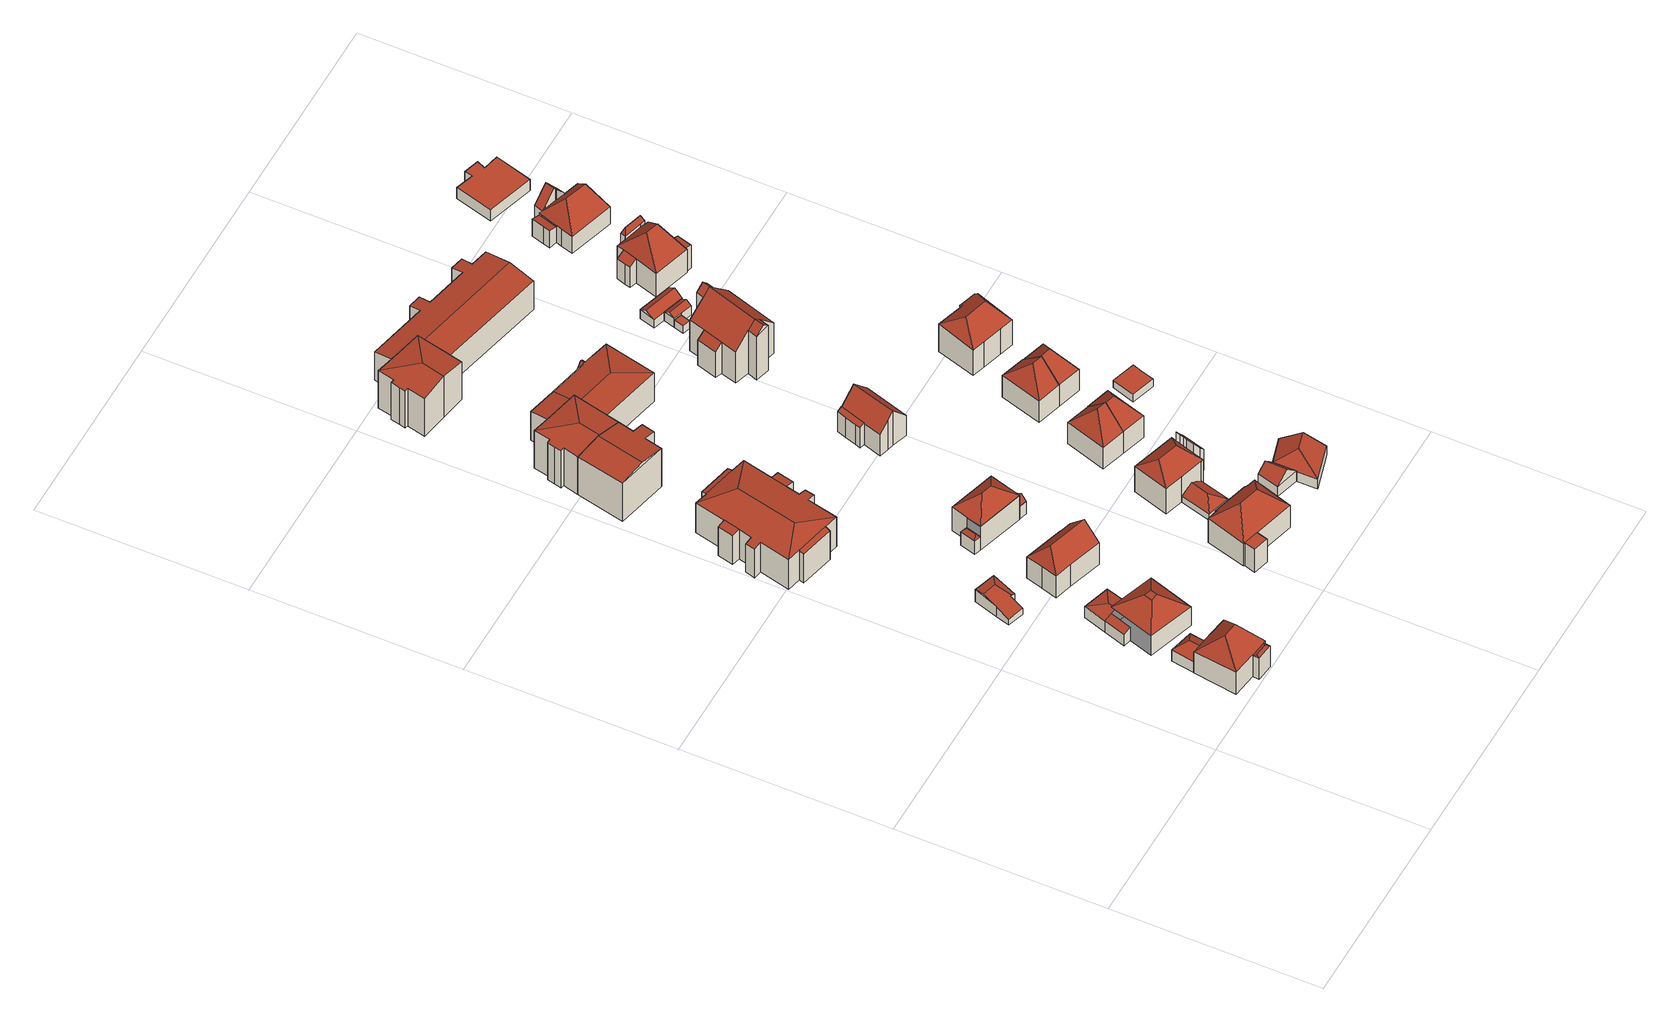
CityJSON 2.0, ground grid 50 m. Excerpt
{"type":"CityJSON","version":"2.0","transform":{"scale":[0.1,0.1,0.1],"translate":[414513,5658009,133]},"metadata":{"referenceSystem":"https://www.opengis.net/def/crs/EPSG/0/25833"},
"CityObjects":{
"building1":{"type":"Building","attributes":{"Gemeindeschluessel":14612000,"Geometrietyp2DReferenz":"3000","function":"31001_9998","roofType":"9999"},"children":["building1-1","building1-2","building1-3"]},
"building1-1":{"type":"BuildingPart","attributes":{"Dachtyp_tdc":"tdcFreeFormRoof","Dachneigung":22.56,"QualitaetDacherkennung":15,"Geometrietyp2DReferenz":"3000","measuredHeight":6.86,"roofType":"5000"},"parents":["building1"],"geometry":[{"type":"MultiSurface","lod":"2","boundaries":[[[0,1,2,3]],[[1,4,5,2]],[[6,0,3,7]],[[8,4,1]],[[9,8,1,0]],[[9,0,6]],[[8,9,6,4]],[[3,2,5,7]]],"semantics":{"surfaces":[{"type":"WallSurface"},{"type":"RoofSurface"},{"type":"GroundSurface"}],"values":[0,0,0,1,1,1,1,2]}}]},
"building1-2":{"type":"BuildingPart","attributes":{"Dachtyp_tdc":"tdcHipRoof","Dachneigung":43.53,"QualitaetDacherkennung":77,"Geometrietyp2DReferenz":"3000","measuredHeight":11.7,"roofType":"3200"},"parents":["building1"],"geometry":[{"type":"MultiSurface","lod":"2","boundaries":[[[10,11,12,13]],[[11,14,15,12]],[[14,16,7,15]],[[16,6,7]],[[17,18,19,5,4]],[[18,20,21,19]],[[20,22,23,21]],[[22,24,25,26,23]],[[27,28,29]],[[27,10,13,28]],[[24,22,20,18,30]],[[14,11,31]],[[18,17,16,14,31,30]],[[11,10,27,24,30,31]],[[13,12,15,7,5,19,21,23,26,32,28]]],"semantics":{"surfaces":[{"type":"WallSurface"},{"type":"RoofSurface"},{"type":"GroundSurface"}],"values":[0,0,0,0,0,0,0,0,0,0,1,1,1,1,2]}}]},
"building1-3":{"type":"BuildingPart","attributes":{"Dachtyp_tdc":"tdcHipAndGableRoof","Dachneigung":31.98,"QualitaetDacherkennung":76,"Geometrietyp2DReferenz":"3000","measuredHeight":5.27,"roofType":"5000"},"parents":["building1"],"geometry":[{"type":"MultiSurface","lod":"2","boundaries":[[[33,34,35,23]],[[34,36,37,35]],[[36,38,39,37]],[[38,29,28,39]],[[36,34,40]],[[34,33,25,41,40]],[[41,29,38,36,40]],[[32,26,23,35,37,39,28]]],"semantics":{"surfaces":[{"type":"WallSurface"},{"type":"RoofSurface"},{"type":"GroundSurface"}],"values":[0,0,0,0,1,1,1,2]}}]},
"building2":{"type":"Building","attributes":{"Dachtyp_tdc":"tdcFreeFormRoof","Gemeindeschluessel":14612000,"Dachneigung":17.39,"QualitaetDacherkennung":41,"Geometrietyp2DReferenz":"3000","measuredHeight":4.1,"function":"31001_9998","roofType":"5000"},"geometry":[{"type":"Solid","lod":"2","boundaries":[[[[42,43,44,45,46,47,48]],[[49,50,48,47]],[[50,51,42,48]],[[52,51,53,54]],[[53,51,50,55]],[[56,57,54,53,55,49,58]],[[57,52,54]],[[50,49,55]],[[51,52,43,42]],[[52,57,44,43]],[[57,56,45,44]],[[56,58,46,45]],[[58,49,47,46]]]],"semantics":{"surfaces":[{"type":"GroundSurface"},{"type":"WallSurface"},{"type":"RoofSurface"}],"values":[[0,1,1,2,2,2,1,1,1,1,1,1,1]]}}]},
"building3":{"type":"Building","attributes":{"Gemeindeschluessel":14612000,"Geometrietyp2DReferenz":"3000","function":"31001_9998","roofType":"9999"},"children":["building3-1","building3-2","building3-3"]},
"building3-1":{"type":"BuildingPart","attributes":{"Dachtyp_tdc":"tdcHipAndGableRoof","Dachneigung":17.46,"QualitaetDacherkennung":82,"Geometrietyp2DReferenz":"3000","measuredHeight":4.47,"roofType":"5000"},"parents":["building3"],"geometry":[{"type":"MultiSurface","lod":"2","boundaries":[[[59,60,61,62,63,64]],[[65,66,64,63]],[[67,68,69,70,71]],[[59,68,67,60]],[[59,66,69,68]],[[66,65,70,69]],[[66,59,64]]],"semantics":{"surfaces":[{"type":"RoofSurface"},{"type":"GroundSurface"},{"type":"WallSurface"}],"values":[0,0,1,2,2,2,0]}}]},
"building3-2":{"type":"BuildingPart","attributes":{"Dachtyp_tdc":"tdcCutTentRoof","Dachneigung":39.87,"QualitaetDacherkennung":75,"Geometrietyp2DReferenz":"3000","measuredHeight":10.07,"roofType":"9999"},"parents":["building3"],"geometry":[{"type":"MultiSurface","lod":"2","boundaries":[[[72,73,74,75]],[[73,76,77,74]],[[78,76,79,80]],[[72,78,80,81]],[[73,72,81,82]],[[76,73,82,79]],[[82,81,80,79]],[[77,83,71,70,75,74]]],"semantics":{"surfaces":[{"type":"WallSurface"},{"type":"RoofSurface"},{"type":"GroundSurface"}],"values":[0,0,1,1,1,1,1,2]}}]},
"building3-3":{"type":"BuildingPart","attributes":{"Dachtyp_tdc":"tdcPolyFlatRoof","Dachneigung":19.86,"QualitaetDacherkennung":69,"Geometrietyp2DReferenz":"3000","measuredHeight":4.07,"roofType":"2100"},"parents":["building3"],"geometry":[{"type":"MultiSurface","lod":"2","boundaries":[[[84,85,86,83]],[[85,60,67,86]],[[62,61,60,85,84]],[[83,86,67,71]]],"semantics":{"surfaces":[{"type":"WallSurface"},{"type":"RoofSurface"},{"type":"GroundSurface"}],"values":[0,0,1,2]}}]},
"building4":{"type":"Building","attributes":{"Gemeindeschluessel":14612000,"Geometrietyp2DReferenz":"3000","function":"31001_9998","roofType":"9999"},"children":["building4-1","building4-2","building4-3","building4-4","building4-5"]},
"building4-1":{"type":"BuildingPart","attributes":{"Dachtyp_tdc":"tdcPolyFlatRoof","Dachneigung":14.37,"QualitaetDacherkennung":54,"Geometrietyp2DReferenz":"3000","measuredHeight":9.19,"roofType":"2100"},"parents":["building4"],"geometry":[{"type":"MultiSurface","lod":"2","boundaries":[[[87,88,89,90,91]],[[92,93,94,95,96]],[[93,87,91,94]],[[93,92,88,87]],[[91,90,95,94]]],"semantics":{"surfaces":[{"type":"WallSurface"},{"type":"RoofSurface"},{"type":"GroundSurface"}],"values":[0,0,0,1,2]}}]},
"building4-2":{"type":"BuildingPart","attributes":{"Dachtyp_tdc":"tdcHipRoof","Dachneigung":10.06,"QualitaetDacherkennung":81,"Geometrietyp2DReferenz":"3000","measuredHeight":10.51,"roofType":"3200"},"parents":["building4"],"geometry":[{"type":"MultiSurface","lod":"2","boundaries":[[[97,98,99,100]],[[98,101,102,99]],[[101,103,104,102]],[[103,105,106,104]],[[105,107,108,106]],[[107,109,110,108]],[[111,112,113,114]],[[112,115,116,113]],[[115,117,118,116]],[[117,119,120,118]],[[119,121,122,120]],[[121,123,124,122]],[[125,126,127,128]],[[126,96,95,127]],[[89,129,130,90]],[[129,131,132,130]],[[129,89,96,126,133]],[[112,111,109,107,134]],[[126,125,123,121,119,117,115,112,134,133]],[[107,105,103,101,98,97,131,129,133,134]],[[99,102,104,106,108,110,114,113,116,118,120,122,124,128,127,95,90,130,132,100]]],"semantics":{"surfaces":[{"type":"WallSurface"},{"type":"RoofSurface"},{"type":"GroundSurface"}],"values":[0,0,0,0,0,0,0,0,0,0,0,0,0,0,0,0,1,1,1,1,2]}}]},
"building4-3":{"type":"BuildingPart","attributes":{"Dachtyp_tdc":"tdcPolyFlatRoof","Dachneigung":8.43,"QualitaetDacherkennung":84,"Geometrietyp2DReferenz":"3000","measuredHeight":9.19,"roofType":"2100"},"parents":["building4"],"geometry":[{"type":"MultiSurface","lod":"2","boundaries":[[[135,136,125,128,137]],[[138,139,140,124,123]],[[139,135,137,140]],[[139,138,136,135]],[[137,128,124,140]]],"semantics":{"surfaces":[{"type":"WallSurface"},{"type":"RoofSurface"},{"type":"GroundSurface"}],"values":[0,0,0,1,2]}}]},
"building4-4":{"type":"BuildingPart","attributes":{"Dachtyp_tdc":"tdcPolyFlatRoof","Dachneigung":8.89,"QualitaetDacherkennung":84,"Geometrietyp2DReferenz":"3000","measuredHeight":9.19,"roofType":"2100"},"parents":["building4"],"geometry":[{"type":"MultiSurface","lod":"2","boundaries":[[[141,142,100,143]],[[142,97,100]],[[144,131,132,131]],[[144,145,146,132,131]],[[145,141,143,146]],[[145,144,142,141]],[[143,100,132,146]]],"semantics":{"surfaces":[{"type":"WallSurface"},{"type":"RoofSurface"},{"type":"GroundSurface"}],"values":[0,0,0,0,0,1,2]}}]},
"building4-5":{"type":"BuildingPart","attributes":{"Dachtyp_tdc":"tdcPolyFlatRoof","Dachneigung":14.87,"QualitaetDacherkennung":35,"Geometrietyp2DReferenz":"3000","measuredHeight":9.17,"roofType":"2100"},"parents":["building4"],"geometry":[{"type":"MultiSurface","lod":"2","boundaries":[[[147,148,114,149]],[[148,111,114]],[[150,110,109]],[[150,151,152,110]],[[151,147,149,152]],[[151,150,148,147]],[[149,114,110,152]]],"semantics":{"surfaces":[{"type":"WallSurface"},{"type":"RoofSurface"},{"type":"GroundSurface"}],"values":[0,0,0,0,0,1,2]}}]},
"building5":{"type":"Building","attributes":{"Dachtyp_tdc":"tdcHipRoof","Gemeindeschluessel":14612000,"Dachneigung":46.68,"QualitaetDacherkennung":56,"Geometrietyp2DReferenz":"3000","measuredHeight":11.02,"function":"31001_9998","roofType":"3200"},"geometry":[{"type":"Solid","lod":"2","boundaries":[[[[153,154,155,156]],[[154,157,158,155]],[[157,159,160,158]],[[159,161,162,160]],[[161,163,164,162]],[[163,165,166,164]],[[165,167,168,166]],[[169,170,171,172]],[[170,153,156,171]],[[167,165,173]],[[154,153,170,174]],[[165,163,161,159,157,154,174,173]],[[170,169,167,173,174]],[[156,155,158,160,162,164,166,168,172,171]],[[167,169,172,168]]]],"semantics":{"surfaces":[{"type":"WallSurface"},{"type":"RoofSurface"},{"type":"GroundSurface"}],"values":[[0,0,0,0,0,0,0,0,0,1,1,1,1,2,0]]}}]},
"building6":{"type":"Building","attributes":{"Dachtyp_tdc":"tdcFreeFormRoof","Gemeindeschluessel":14612000,"Dachneigung":10.02,"QualitaetDacherkennung":73,"Geometrietyp2DReferenz":"3000","measuredHeight":12.85,"function":"31001_9998","roofType":"5000"},"geometry":[{"type":"Solid","lod":"2","boundaries":[[[[175,176,177,178]],[[176,179,180,177]],[[179,181,182,180]],[[181,183,184,182]],[[183,185,186,184]],[[185,187,188,186]],[[187,189,190,188]],[[189,175,178,190]],[[191,192,189,187]],[[176,175,192,191,185,183,181,179]],[[187,185,191]],[[175,189,192]],[[178,177,180,182,184,186,188,190]]]],"semantics":{"surfaces":[{"type":"WallSurface"},{"type":"RoofSurface"},{"type":"GroundSurface"}],"values":[[0,0,0,0,0,0,0,0,1,1,0,0,2]]}}]},
"building7":{"type":"Building","attributes":{"Gemeindeschluessel":14612000,"Geometrietyp2DReferenz":"3000","function":"31001_9998","roofType":"9999"},"children":["building7-1","building7-2","building7-3"]},
"building7-1":{"type":"BuildingPart","attributes":{"Dachtyp_tdc":"tdcHipRoof","Dachneigung":39.86,"QualitaetDacherkennung":69,"Geometrietyp2DReferenz":"3000","measuredHeight":10.68,"roofType":"3200"},"parents":["building7"],"geometry":[{"type":"MultiSurface","lod":"2","boundaries":[[[193,194,195,196,197]],[[198,199,200,201,202,203]],[[199,204,205,206,200]],[[207,208,209,210,211]],[[208,193,197,209]],[[194,193,212,213]],[[214,215,208,207]],[[193,208,215,212]],[[214,216,213,212,215]],[[198,213,216,199]],[[199,216,214,204]],[[204,214,207]],[[194,213,198]],[[197,196,201,200,206,210,209]]],"semantics":{"surfaces":[{"type":"WallSurface"},{"type":"RoofSurface"},{"type":"GroundSurface"}],"values":[0,0,0,0,0,1,1,1,1,0,0,0,0,2]}}]},
"building7-2":{"type":"BuildingPart","attributes":{"Dachtyp_tdc":"tdcGableRoof","Dachneigung":31.91,"QualitaetDacherkennung":17,"Geometrietyp2DReferenz":"3000","measuredHeight":5.47,"roofType":"3100"},"parents":["building7"],"geometry":[{"type":"MultiSurface","lod":"2","boundaries":[[[217,218,219,220]],[[218,202,201,219]],[[195,217,220,196]],[[195,221,222,217]],[[222,221,203,223]],[[218,223,203,202]],[[217,222,223,218]],[[220,219,201,196]]],"semantics":{"surfaces":[{"type":"WallSurface"},{"type":"RoofSurface"},{"type":"GroundSurface"}],"values":[0,0,0,1,1,0,0,2]}}]},
"building7-3":{"type":"BuildingPart","attributes":{"Dachtyp_tdc":"tdcFreeFormRoof","Dachneigung":50.59,"QualitaetDacherkennung":16,"Geometrietyp2DReferenz":"3000","measuredHeight":5.15,"roofType":"5000"},"parents":["building7"],"geometry":[{"type":"MultiSurface","lod":"2","boundaries":[[[224,211,210,225]],[[205,226,227,206]],[[226,224,225,227]],[[205,211,228,229]],[[211,224,228]],[[229,228,224,226]],[[229,226,205]],[[225,210,206,227]]],"semantics":{"surfaces":[{"type":"WallSurface"},{"type":"RoofSurface"},{"type":"GroundSurface"}],"values":[0,0,0,1,1,1,1,2]}}]},
"building8":{"type":"Building","attributes":{"Dachtyp_tdc":"tdcHipAndGableRoof","Gemeindeschluessel":14612000,"Dachneigung":10,"QualitaetDacherkennung":70,"Geometrietyp2DReferenz":"3000","measuredHeight":12.74,"function":"31001_9998","roofType":"5000"},"geometry":[{"type":"Solid","lod":"2","boundaries":[[[[230,189,231,232]],[[189,233,234,231]],[[233,235,236,234]],[[235,237,238,236]],[[237,239,240,238]],[[239,241,242,240]],[[241,243,244,242]],[[243,245,246,244]],[[245,247,248,246]],[[247,249,250,248]],[[249,251,252,250]],[[251,175,253,252]],[[175,230,232,253]],[[249,247,245,254]],[[245,243,241,239,237,235,233,189,230,254]],[[230,175,251,249,254]],[[232,231,234,236,238,240,242,244,246,248,250,252,253]]]],"semantics":{"surfaces":[{"type":"WallSurface"},{"type":"RoofSurface"},{"type":"GroundSurface"}],"values":[[0,0,0,0,0,0,0,0,0,0,0,0,0,1,1,1,2]]}}]},
"building9":{"type":"Building","attributes":{"Gemeindeschluessel":14612000,"Geometrietyp2DReferenz":"3000","function":"31001_9998","roofType":"9999"},"children":["building9-1","building9-2"]},
"building9-1":{"type":"BuildingPart","attributes":{"Dachtyp_tdc":"tdcHipRoof","Dachneigung":43,"QualitaetDacherkennung":67,"Geometrietyp2DReferenz":"3000","measuredHeight":11.68,"roofType":"3200"},"parents":["building9"],"geometry":[{"type":"MultiSurface","lod":"2","boundaries":[[[255,256,257,258]],[[256,259,260,257]],[[259,261,262,260]],[[261,263,264,262]],[[263,265,266,264]],[[265,267,268,266]],[[267,269,270,268]],[[269,271,272,270]],[[271,273,274,272]],[[273,275,276,274]],[[275,277,278,276]],[[275,273,271,269,279]],[[259,256,280]],[[269,267,265,263,261,259,280,279]],[[256,255,277,275,279,280]],[[258,257,260,262,264,266,268,270,272,274,276,278]]],"semantics":{"surfaces":[{"type":"WallSurface"},{"type":"RoofSurface"},{"type":"GroundSurface"}],"values":[0,0,0,0,0,0,0,0,0,0,0,1,1,1,1,2]}}]},
"building9-2":{"type":"BuildingPart","attributes":{"Dachtyp_tdc":"tdcPolyFlatRoof","Dachneigung":0,"QualitaetDacherkennung":56,"Geometrietyp2DReferenz":"3000","measuredHeight":6.99,"roofType":"1000"},"parents":["building9"],"geometry":[{"type":"MultiSurface","lod":"2","boundaries":[[[281,282,283,284]],[[282,285,255,258,283]],[[286,278,277]],[[286,281,284,278]],[[286,285,282,281]],[[284,283,258,278]]],"semantics":{"surfaces":[{"type":"WallSurface"},{"type":"RoofSurface"},{"type":"GroundSurface"}],"values":[0,0,0,0,1,2]}}]},
"building10":{"type":"Building","attributes":{"Dachtyp_tdc":"tdcHipAndGableRoof","Gemeindeschluessel":14612000,"Dachneigung":10.11,"QualitaetDacherkennung":70,"Geometrietyp2DReferenz":"3000","measuredHeight":12.77,"function":"31001_9998","roofType":"5000"},"geometry":[{"type":"Solid","lod":"2","boundaries":[[[[287,288,289,290]],[[288,291,292,289]],[[291,293,294,292]],[[293,295,296,294]],[[295,297,298,296]],[[297,299,300,298]],[[299,301,302,300]],[[301,303,304,302]],[[303,305,306,304]],[[305,307,308,306]],[[307,309,310,308]],[[309,287,290,310]],[[305,303,301,311]],[[301,299,297,295,293,291,288,287,311]],[[287,309,307,305,311]],[[290,289,292,294,296,298,300,302,304,306,308,310]]]],"semantics":{"surfaces":[{"type":"WallSurface"},{"type":"RoofSurface"},{"type":"GroundSurface"}],"values":[[0,0,0,0,0,0,0,0,0,0,0,0,1,1,1,2]]}}]},
"building11":{"type":"Building","attributes":{"Dachtyp_tdc":"tdcFreeFormRoof","Gemeindeschluessel":14612000,"Dachneigung":31.91,"QualitaetDacherkennung":20,"Geometrietyp2DReferenz":"3000","measuredHeight":3.74,"function":"31001_9998","roofType":"5000"},"geometry":[{"type":"Solid","lod":"2","boundaries":[[[[312,313,314,315]],[[313,316,317,314]],[[316,318,319,317]],[[318,312,315,319]],[[320,321,318,316]],[[320,316,313]],[[321,320,313,312]],[[321,312,318]],[[315,314,317,319]]]],"semantics":{"surfaces":[{"type":"WallSurface"},{"type":"RoofSurface"},{"type":"GroundSurface"}],"values":[[0,0,0,0,1,0,1,1,2]]}}]},
"building12":{"type":"Building","attributes":{"Gemeindeschluessel":14612000,"Geometrietyp2DReferenz":"3000","function":"31001_9998","roofType":"9999"},"children":["building12-1","building12-2","building12-3"]},
"building12-1":{"type":"BuildingPart","attributes":{"Dachtyp_tdc":"tdcGableRoof","Dachneigung":57.98,"QualitaetDacherkennung":9,"Geometrietyp2DReferenz":"3000","measuredHeight":5.69,"roofType":"3100"},"parents":["building12"],"geometry":[{"type":"MultiSurface","lod":"2","boundaries":[[[322,323,324,325]],[[323,326,327,324]],[[326,328,329,327]],[[322,330,331,323]],[[332,331,330,333]],[[326,332,333,328]],[[323,331,332,326]],[[324,327,329,325]]],"semantics":{"surfaces":[{"type":"WallSurface"},{"type":"RoofSurface"},{"type":"GroundSurface"}],"values":[0,0,0,1,1,0,0,2]}}]},
"building12-2":{"type":"BuildingPart","attributes":{"Dachtyp_tdc":"tdcPolyFlatRoof","Dachneigung":9.1,"QualitaetDacherkennung":55,"Geometrietyp2DReferenz":"3000","measuredHeight":9.7,"roofType":"2100"},"parents":["building12"],"geometry":[{"type":"MultiSurface","lod":"2","boundaries":[[[334,335,336,337]],[[338,339,248,250]],[[339,334,337,248]],[[339,338,340,335,334]],[[337,336,250,248]]],"semantics":{"surfaces":[{"type":"WallSurface"},{"type":"RoofSurface"},{"type":"GroundSurface"}],"values":[0,0,0,1,2]}}]},
"building12-3":{"type":"BuildingPart","attributes":{"Dachtyp_tdc":"tdcHipAndGableRoof","Dachneigung":10.01,"QualitaetDacherkennung":88,"Geometrietyp2DReferenz":"3000","measuredHeight":9.91,"roofType":"5000"},"parents":["building12"],"geometry":[{"type":"MultiSurface","lod":"2","boundaries":[[[335,341,325,336]],[[341,322,325]],[[342,329,328,333]],[[342,343,344,329]],[[343,345,346,344]],[[345,347,252,346]],[[347,348,349,252]],[[348,338,250,349]],[[345,343,350]],[[343,342,341,335,340,338,348,350]],[[348,347,345,350]],[[250,336,325,329,344,346,252,349]]],"semantics":{"surfaces":[{"type":"WallSurface"},{"type":"RoofSurface"},{"type":"GroundSurface"}],"values":[0,0,0,0,0,0,0,0,1,1,1,2]}}]},
"building13":{"type":"Building","attributes":{"Gemeindeschluessel":14612000,"Geometrietyp2DReferenz":"3000","function":"31001_9998","roofType":"9999"},"children":["building13-1","building13-2"]},
"building13-1":{"type":"BuildingPart","attributes":{"Dachtyp_tdc":"tdcPolyFlatRoof","Dachneigung":53.74,"QualitaetDacherkennung":42,"Geometrietyp2DReferenz":"3000","measuredHeight":10.58,"roofType":"2100"},"parents":["building13"],"geometry":[{"type":"MultiSurface","lod":"2","boundaries":[[[351,352,353]],[[351,354,355,352]],[[354,356,357,355]],[[356,358,359,357]],[[358,360,361,359]],[[360,362,363,361]],[[362,364,365,366,363]],[[352,355,357,359,361,363,366]],[[364,362,360,358,356,354,351]]],"semantics":{"surfaces":[{"type":"WallSurface"},{"type":"GroundSurface"},{"type":"RoofSurface"}],"values":[0,0,0,0,0,0,0,1,2]}}]},
"building13-2":{"type":"BuildingPart","attributes":{"Dachtyp_tdc":"tdcHipRoof","Dachneigung":38.38,"QualitaetDacherkennung":75,"Geometrietyp2DReferenz":"3000","measuredHeight":11.41,"roofType":"3200"},"parents":["building13"],"geometry":[{"type":"MultiSurface","lod":"2","boundaries":[[[367,368,369,370]],[[368,371,372,369]],[[371,353,352,372]],[[365,373,374,366]],[[373,375,317,374]],[[375,376,314,317]],[[376,367,370,314]],[[373,365,353,371,377]],[[368,367,378]],[[371,368,378,377]],[[367,376,375,373,377,378]],[[370,369,372,352,366,374,317,314]]],"semantics":{"surfaces":[{"type":"WallSurface"},{"type":"RoofSurface"},{"type":"GroundSurface"}],"values":[0,0,0,0,0,0,0,1,1,1,1,2]}}]},
"building14":{"type":"Building","attributes":{"Gemeindeschluessel":14612000,"Geometrietyp2DReferenz":"3000","function":"31001_9998","roofType":"9999"},"children":["building14-1","building14-2"]},
"building14-1":{"type":"BuildingPart","attributes":{"Dachtyp_tdc":"tdcGableRoof","Dachneigung":48.35,"QualitaetDacherkennung":60,"Geometrietyp2DReferenz":"3000","measuredHeight":10.72,"roofType":"3100"},"parents":["building14"],"geometry":[{"type":"MultiSurface","lod":"2","boundaries":[[[379,380,381,382]],[[380,383,384,381]],[[383,385,386,384]],[[387,388,389,390]],[[388,391,392,389]],[[391,393,394,392]],[[393,379,382,394]],[[388,387,385,383,380,379]],[[379,393,391,388]],[[382,381,384,386,390,389,392,394]]],"semantics":{"surfaces":[{"type":"WallSurface"},{"type":"RoofSurface"},{"type":"GroundSurface"}],"values":[0,0,0,0,0,0,0,1,1,2]}}]},
"building14-2":{"type":"BuildingPart","attributes":{"Dachtyp_tdc":"tdcPolyFlatRoof","Dachneigung":25.54,"QualitaetDacherkennung":70,"Geometrietyp2DReferenz":"3000","measuredHeight":6.68,"roofType":"2100"},"parents":["building14"],"geometry":[{"type":"MultiSurface","lod":"2","boundaries":[[[395,396,397,386,385]],[[396,398,399,397]],[[398,400,401,399]],[[400,402,403,401]],[[402,404,387,390,403]],[[402,400,398,396,395,404]],[[390,386,397,399,401,403]]],"semantics":{"surfaces":[{"type":"WallSurface"},{"type":"RoofSurface"},{"type":"GroundSurface"}],"values":[0,0,0,0,0,1,2]}}]},
"building15":{"type":"Building","attributes":{"Dachtyp_tdc":"tdcFreeFormRoof","Gemeindeschluessel":14612000,"Dachneigung":45.63,"QualitaetDacherkennung":19,"Geometrietyp2DReferenz":"3000","measuredHeight":5.96,"function":"31001_9998","roofType":"5000"},"geometry":[{"type":"Solid","lod":"2","boundaries":[[[[405,406,407,408]],[[406,409,410,407]],[[409,411,412,410]],[[411,405,408,412]],[[413,414,411,409]],[[413,409,406]],[[414,413,406,405]],[[414,405,411]],[[408,407,410,412]]]],"semantics":{"surfaces":[{"type":"WallSurface"},{"type":"RoofSurface"},{"type":"GroundSurface"}],"values":[[0,0,0,0,1,0,1,0,2]]}}]},
"building16":{"type":"Building","attributes":{"Dachtyp_tdc":"tdcHipAndGableRoof","Gemeindeschluessel":14612000,"Dachneigung":55.26,"QualitaetDacherkennung":76,"Geometrietyp2DReferenz":"3000","measuredHeight":11.72,"function":"31001_9998","roofType":"5000"},"geometry":[{"type":"Solid","lod":"2","boundaries":[[[[415,416,417,418]],[[416,419,420,417]],[[419,421,422,420]],[[421,415,418,422]],[[419,416,423]],[[415,421,424]],[[416,415,424,423]],[[421,419,423,424]],[[418,417,420,422]]]],"semantics":{"surfaces":[{"type":"WallSurface"},{"type":"RoofSurface"},{"type":"GroundSurface"}],"values":[[0,0,0,0,1,0,1,1,2]]}}]},
"building17":{"type":"Building","attributes":{"Dachtyp_tdc":"tdcHipAndGableRoof","Gemeindeschluessel":14612000,"Dachneigung":32.6,"QualitaetDacherkennung":71,"Geometrietyp2DReferenz":"3000","measuredHeight":6.03,"function":"31001_9998","roofType":"5000"},"geometry":[{"type":"Solid","lod":"2","boundaries":[[[[425,426,427,428]],[[426,429,430,427]],[[429,431,432,430]],[[431,425,428,432]],[[429,426,433]],[[425,431,434]],[[426,425,434,433]],[[431,429,433,434]],[[428,427,430,432]]]],"semantics":{"surfaces":[{"type":"WallSurface"},{"type":"RoofSurface"},{"type":"GroundSurface"}],"values":[[0,0,0,0,1,0,1,1,2]]}}]},
"building18":{"type":"Building","attributes":{"Dachtyp_tdc":"tdcHipAndGableRoof","Gemeindeschluessel":14612000,"Dachneigung":55.01,"QualitaetDacherkennung":78,"Geometrietyp2DReferenz":"3000","measuredHeight":11.79,"function":"31001_9998","roofType":"5000"},"geometry":[{"type":"Solid","lod":"2","boundaries":[[[[435,436,437,422]],[[436,438,439,437]],[[438,415,418,439]],[[415,435,422,418]],[[438,436,440]],[[435,415,441]],[[436,435,441,440]],[[415,438,440,441]],[[422,437,439,418]]]],"semantics":{"surfaces":[{"type":"WallSurface"},{"type":"RoofSurface"},{"type":"GroundSurface"}],"values":[[0,0,0,0,1,0,1,1,2]]}}]},
"building19":{"type":"Building","attributes":{"Dachtyp_tdc":"tdcFreeFormRoof","Gemeindeschluessel":14612000,"Dachneigung":10.04,"QualitaetDacherkennung":78,"Geometrietyp2DReferenz":"3000","measuredHeight":9.94,"function":"31001_9998","roofType":"5000"},"geometry":[{"type":"Solid","lod":"2","boundaries":[[[[442,443,444,304]],[[443,445,446,444]],[[445,447,448,446]],[[447,449,450,448]],[[449,451,452,450]],[[451,453,454,452]],[[453,455,456,454]],[[455,457,458,456]],[[457,459,460,458]],[[459,461,462,460]],[[461,463,464,462]],[[463,465,466,464]],[[465,467,308,466]],[[467,468,306,308]],[[468,442,304,306]],[[465,463,469,470,467]],[[469,461,459,457,455,453,451,449,447,445,443,442,468,470]],[[463,461,469]],[[468,467,470]],[[304,444,446,448,450,452,454,456,458,460,462,464,466,308,306]]]],"semantics":{"surfaces":[{"type":"WallSurface"},{"type":"RoofSurface"},{"type":"GroundSurface"}],"values":[[0,0,0,0,0,0,0,0,0,0,0,0,0,0,0,1,1,0,0,2]]}}]},
"building20":{"type":"Building","attributes":{"Dachtyp_tdc":"tdcHipAndGableRoof","Gemeindeschluessel":14612000,"Dachneigung":43.41,"QualitaetDacherkennung":75,"Geometrietyp2DReferenz":"3000","measuredHeight":11.64,"function":"31001_9998","roofType":"5000"},"geometry":[{"type":"Solid","lod":"2","boundaries":[[[[471,472,473,474]],[[472,475,476,473]],[[475,477,478,476]],[[477,471,474,478]],[[475,472,479]],[[471,477,480]],[[472,471,480,479]],[[477,475,479,480]],[[474,473,476,478]]]],"semantics":{"surfaces":[{"type":"WallSurface"},{"type":"RoofSurface"},{"type":"GroundSurface"}],"values":[[0,0,0,0,1,0,1,1,2]]}}]},
"building21":{"type":"Building","attributes":{"Gemeindeschluessel":14612000,"Geometrietyp2DReferenz":"3000","function":"31001_9998","roofType":"9999"},"children":["building21-1","building21-2","building21-3","building21-4"]},
"building21-1":{"type":"BuildingPart","attributes":{"Dachtyp_tdc":"tdcGableRoof","Dachneigung":44.76,"QualitaetDacherkennung":52,"Geometrietyp2DReferenz":"3000","measuredHeight":15.31,"roofType":"3100"},"parents":["building21"],"geometry":[{"type":"MultiSurface","lod":"2","boundaries":[[[481,482,483,484]],[[481,485,486,482]],[[485,487,488,486]],[[485,481,489]],[[481,484,490,489]],[[487,485,489,490]],[[483,482,486,488,491]]],"semantics":{"surfaces":[{"type":"WallSurface"},{"type":"RoofSurface"},{"type":"GroundSurface"}],"values":[0,0,0,0,1,1,2]}}]},
"building21-2":{"type":"BuildingPart","attributes":{"Dachtyp_tdc":"tdcPolyFlatRoof","Dachneigung":43.58,"QualitaetDacherkennung":41,"Geometrietyp2DReferenz":"3000","measuredHeight":9.51,"roofType":"2100"},"parents":["building21"],"geometry":[{"type":"MultiSurface","lod":"2","boundaries":[[[492,493,494,495]],[[493,496,497,494]],[[496,498,499,497]],[[498,496,493,492]],[[495,494,497,499]]],"semantics":{"surfaces":[{"type":"WallSurface"},{"type":"RoofSurface"},{"type":"GroundSurface"}],"values":[0,0,0,1,2]}}]},
"building21-3":{"type":"BuildingPart","attributes":{"Dachtyp_tdc":"tdcGableRoof","Dachneigung":44.9,"QualitaetDacherkennung":90,"Geometrietyp2DReferenz":"3000","measuredHeight":15.3,"roofType":"3100"},"parents":["building21"],"geometry":[{"type":"MultiSurface","lod":"2","boundaries":[[[500,492,495,501]],[[498,502,503,499]],[[502,484,483,503]],[[487,504,505,488]],[[504,506,507,505]],[[506,508,509,507]],[[510,511,512]],[[510,500,501,511]],[[513,514,508,506,504,487,490]],[[490,515,484,502,498,492,500,510,513]],[[501,495,499,503,483,491,488,505,507,509,516,511]]],"semantics":{"surfaces":[{"type":"WallSurface"},{"type":"RoofSurface"},{"type":"GroundSurface"}],"values":[0,0,0,0,0,0,0,0,1,1,2]}}]},
"building21-4":{"type":"BuildingPart","attributes":{"Dachtyp_tdc":"tdcGableRoof","Dachneigung":45.24,"QualitaetDacherkennung":72,"Geometrietyp2DReferenz":"3000","measuredHeight":15.3,"roofType":"3100"},"parents":["building21"],"geometry":[{"type":"MultiSurface","lod":"2","boundaries":[[[517,518,509,508]],[[517,519,520,518]],[[519,512,511,520]],[[519,517,521]],[[517,508,513,521]],[[512,519,521,513]],[[509,518,520,511,516]]],"semantics":{"surfaces":[{"type":"WallSurface"},{"type":"RoofSurface"},{"type":"GroundSurface"}],"values":[0,0,0,0,1,1,2]}}]},
"building22":{"type":"Building","attributes":{"Dachtyp_tdc":"tdcHipAndGableRoof","Gemeindeschluessel":14612000,"Dachneigung":55.4,"QualitaetDacherkennung":75,"Geometrietyp2DReferenz":"3000","measuredHeight":11.79,"function":"31001_9998","roofType":"5000"},"geometry":[{"type":"Solid","lod":"2","boundaries":[[[[522,523,524,478]],[[523,525,526,524]],[[525,471,474,526]],[[471,522,478,474]],[[525,523,527]],[[522,471,528]],[[523,522,528,527]],[[471,525,527,528]],[[478,524,526,474]]]],"semantics":{"surfaces":[{"type":"WallSurface"},{"type":"RoofSurface"},{"type":"GroundSurface"}],"values":[[0,0,0,0,1,0,1,1,2]]}}]},
"building23":{"type":"Building","attributes":{"Dachtyp_tdc":"tdcPolyFlatRoof","Gemeindeschluessel":14612000,"Dachneigung":0,"QualitaetDacherkennung":59,"Geometrietyp2DReferenz":"3000","measuredHeight":2.4,"function":"31001_9998","roofType":"1000"},"geometry":[{"type":"Solid","lod":"2","boundaries":[[[[529,530,531,532]],[[530,533,534,531]],[[533,535,536,534]],[[535,529,532,536]],[[535,533,530,529]],[[532,531,534,536]]]],"semantics":{"surfaces":[{"type":"WallSurface"},{"type":"RoofSurface"},{"type":"GroundSurface"}],"values":[[0,0,0,0,1,2]]}}]},
"building24":{"type":"Building","attributes":{"Dachtyp_tdc":"tdcPolyFlatRoof","Gemeindeschluessel":14612000,"Dachneigung":0,"QualitaetDacherkennung":75,"Geometrietyp2DReferenz":"3000","measuredHeight":2.33,"function":"31001_9998","roofType":"1000"},"geometry":[{"type":"Solid","lod":"2","boundaries":[[[[537,538,539,540]],[[537,541,542,543,538]],[[539,544,545,546,540]],[[538,543,544,539]],[[543,542,545,544]],[[542,541,546,545]],[[541,537,540,546]]]],"semantics":{"surfaces":[{"type":"WallSurface"},{"type":"RoofSurface"},{"type":"GroundSurface"}],"values":[[0,1,2,0,0,0,0]]}}]},
"building25":{"type":"Building","attributes":{"Dachtyp_tdc":"tdcFreeFormRoof","Gemeindeschluessel":14612000,"Dachneigung":33,"QualitaetDacherkennung":62,"Geometrietyp2DReferenz":"3000","measuredHeight":3.67,"function":"31001_9998","roofType":"5000"},"geometry":[{"type":"Solid","lod":"2","boundaries":[[[[547,548,534,536]],[[548,549,550,534]],[[549,551,552,550]],[[551,553,554,552]],[[553,547,536,554]],[[547,553,555,556,548]],[[555,551,549,556]],[[549,548,556]],[[553,551,555]],[[536,534,550,552,554]]]],"semantics":{"surfaces":[{"type":"WallSurface"},{"type":"RoofSurface"},{"type":"GroundSurface"}],"values":[[0,0,0,0,0,1,1,0,0,2]]}}]},
"building26":{"type":"Building","attributes":{"Dachtyp_tdc":"tdcFreeFormRoof","Gemeindeschluessel":14612000,"Dachneigung":33.05,"QualitaetDacherkennung":67,"Geometrietyp2DReferenz":"3000","measuredHeight":3.86,"function":"31001_9998","roofType":"5000"},"geometry":[{"type":"Solid","lod":"2","boundaries":[[[[557,558,559,560]],[[558,561,562,559]],[[561,563,564,562]],[[563,565,552,564]],[[565,566,550,552]],[[566,557,560,550]],[[567,561,558,568]],[[565,563,567,568,557,566]],[[563,561,567]],[[558,557,568]],[[560,559,562,564,552,550]]]],"semantics":{"surfaces":[{"type":"WallSurface"},{"type":"RoofSurface"},{"type":"GroundSurface"}],"values":[[0,0,0,0,0,0,1,1,0,0,2]]}}]},
"building27":{"type":"Building","attributes":{"Dachtyp_tdc":"tdcHipRoof","Gemeindeschluessel":14612000,"Dachneigung":37.49,"QualitaetDacherkennung":61,"Geometrietyp2DReferenz":"3000","measuredHeight":12.35,"function":"31001_9998","roofType":"3200"},"geometry":[{"type":"Solid","lod":"2","boundaries":[[[[569,570,571,572]],[[570,573,574,571]],[[573,575,576,574]],[[575,577,578,576]],[[577,579,580,578]],[[579,581,582,580]],[[581,583,584,582]],[[583,585,586,584]],[[585,569,572,586]],[[581,579,587]],[[570,569,588]],[[579,577,575,573,570,588,587]],[[569,585,583,581,587,588]],[[572,571,574,576,578,580,582,584,586]]]],"semantics":{"surfaces":[{"type":"WallSurface"},{"type":"RoofSurface"},{"type":"GroundSurface"}],"values":[[0,0,0,0,0,0,0,0,0,1,1,1,1,2]]}}]},
"building28":{"type":"Building","attributes":{"Gemeindeschluessel":14612000,"Geometrietyp2DReferenz":"3000","function":"31001_9998","roofType":"9999"},"children":["building28-1","building28-2","building28-3","building28-4"]},
"building28-1":{"type":"BuildingPart","attributes":{"Dachtyp_tdc":"tdcPolyFlatRoof","Dachneigung":33.9,"QualitaetDacherkennung":69,"Geometrietyp2DReferenz":"3000","measuredHeight":7.39,"roofType":"2100"},"parents":["building28"],"geometry":[{"type":"MultiSurface","lod":"2","boundaries":[[[589,590,591,592]],[[590,593,594,591]],[[593,595,596,597,594]],[[598,589,592,599,600]],[[598,595,593,590,589]],[[592,591,594,597,599]]],"semantics":{"surfaces":[{"type":"WallSurface"},{"type":"RoofSurface"},{"type":"GroundSurface"}],"values":[0,0,0,0,1,2]}}]},
"building28-2":{"type":"BuildingPart","attributes":{"Dachtyp_tdc":"tdcHipRoof","Dachneigung":47.19,"QualitaetDacherkennung":68,"Geometrietyp2DReferenz":"3000","measuredHeight":13.11,"roofType":"3200"},"parents":["building28"],"geometry":[{"type":"MultiSurface","lod":"2","boundaries":[[[601,602,603,604]],[[602,605,606,603]],[[607,608,609,610]],[[608,611,612,609]],[[611,613,614,612]],[[613,615,599,614]],[[615,600,599]],[[596,616,617,597]],[[616,618,619,617]],[[618,620,621,619]],[[616,596,600,615,613,622]],[[611,608,607,605,602,623]],[[613,611,623,622]],[[602,601,620,618,616,622,623]],[[604,603,606,610,609,612,614,599,597,617,619,621]]],"semantics":{"surfaces":[{"type":"WallSurface"},{"type":"RoofSurface"},{"type":"GroundSurface"}],"values":[0,0,0,0,0,0,0,0,0,0,1,1,1,1,2]}}]},
"building28-3":{"type":"BuildingPart","attributes":{"Dachtyp_tdc":"tdcPolyFlatRoof","Dachneigung":10.95,"QualitaetDacherkennung":66,"Geometrietyp2DReferenz":"3000","measuredHeight":7.36,"roofType":"2100"},"parents":["building28"],"geometry":[{"type":"MultiSurface","lod":"2","boundaries":[[[624,625,626,606,605]],[[625,627,628,626]],[[627,629,607,610,628]],[[629,627,625,624]],[[606,626,628,610]]],"semantics":{"surfaces":[{"type":"WallSurface"},{"type":"RoofSurface"},{"type":"GroundSurface"}],"values":[0,0,0,1,2]}}]},
"building28-4":{"type":"BuildingPart","attributes":{"Dachtyp_tdc":"tdcFreeFormRoof","Dachneigung":71.08,"QualitaetDacherkennung":19,"Geometrietyp2DReferenz":"3000","measuredHeight":10.11,"roofType":"5000"},"parents":["building28"],"geometry":[{"type":"MultiSurface","lod":"2","boundaries":[[[630,631,632,619]],[[631,633,634,632]],[[633,635,604,634]],[[635,601,604]],[[636,630,619,621,620]],[[637,635,633]],[[638,637,633,631]],[[638,631,630,636]],[[637,638,636,635]],[[619,632,634,604,621]]],"semantics":{"surfaces":[{"type":"WallSurface"},{"type":"RoofSurface"},{"type":"GroundSurface"}],"values":[0,0,0,0,0,1,1,1,1,2]}}]},
"building29":{"type":"Building","attributes":{"Gemeindeschluessel":14612000,"Geometrietyp2DReferenz":"3000","function":"31001_9998","roofType":"9999"},"children":["building29-1","building29-2","building29-3"]},
"building29-1":{"type":"BuildingPart","attributes":{"Dachtyp_tdc":"tdcHipRoof","Dachneigung":50.83,"QualitaetDacherkennung":66,"Geometrietyp2DReferenz":"3000","measuredHeight":10.9,"roofType":"3200"},"parents":["building29"],"geometry":[{"type":"MultiSurface","lod":"2","boundaries":[[[639,640,641,642]],[[640,643,644,641]],[[643,645,646,644]],[[645,647,648,646]],[[647,649,650,648]],[[649,651,652,650]],[[651,653,654,652]],[[653,655,656,654]],[[655,657,658,656]],[[657,659,660,661,658]],[[662,659,657,655,653,663]],[[651,649,647,645,664]],[[653,651,664,663]],[[645,643,640,639,665,666,662,663,664]],[[641,644,646,648,650,652,654,656,658,661,667,668,669,642]]],"semantics":{"surfaces":[{"type":"WallSurface"},{"type":"RoofSurface"},{"type":"GroundSurface"}],"values":[0,0,0,0,0,0,0,0,0,0,1,1,1,1,2]}}]},
"building29-2":{"type":"BuildingPart","attributes":{"Dachtyp_tdc":"tdcPolyFlatRoof","Dachneigung":13.31,"QualitaetDacherkennung":49,"Geometrietyp2DReferenz":"3000","measuredHeight":5.26,"roofType":"2100"},"parents":["building29"],"geometry":[{"type":"MultiSurface","lod":"2","boundaries":[[[670,671,672,673]],[[660,674,675,661]],[[674,676,677,675]],[[676,678,679,677]],[[678,670,673,679]],[[678,676,674,660,680,681,671,670]],[[673,672,668,667,661,675,677,679]]],"semantics":{"surfaces":[{"type":"WallSurface"},{"type":"RoofSurface"},{"type":"GroundSurface"}],"values":[0,0,0,0,0,1,2]}}]},
"building29-3":{"type":"BuildingPart","attributes":{"Dachtyp_tdc":"tdcGableRoof","Dachneigung":52.71,"QualitaetDacherkennung":74,"Geometrietyp2DReferenz":"3000","measuredHeight":9.74,"roofType":"3100"},"parents":["building29"],"geometry":[{"type":"MultiSurface","lod":"2","boundaries":[[[682,683,684,685]],[[683,686,687,684]],[[686,688,639,642,687]],[[689,690,691,672,671]],[[692,688,686,683,682]],[[682,690,689,693,666,692]],[[691,685,684,687,642,669,668,672]],[[690,682,685,691]]],"semantics":{"surfaces":[{"type":"WallSurface"},{"type":"RoofSurface"},{"type":"GroundSurface"}],"values":[0,0,0,0,1,1,2,0]}}]},
"building30":{"type":"Building","attributes":{"Dachtyp_tdc":"tdcPolyFlatRoof","Gemeindeschluessel":14612000,"Dachneigung":0,"QualitaetDacherkennung":80,"Geometrietyp2DReferenz":"3000","measuredHeight":3.42,"function":"31001_9998","roofType":"1000"},"geometry":[{"type":"Solid","lod":"2","boundaries":[[[[694,695,696,697]],[[695,698,699,696]],[[698,700,701,699]],[[700,702,703,701]],[[702,704,705,703]],[[704,706,707,705]],[[706,708,709,707]],[[708,694,697,709]],[[708,706,704,702,700,698,695,694]],[[697,696,699,701,703,705,707,709]]]],"semantics":{"surfaces":[{"type":"WallSurface"},{"type":"RoofSurface"},{"type":"GroundSurface"}],"values":[[0,0,0,0,0,0,0,0,1,2]]}}]}
},
"vertices":[
[256,2,75],[214,7,75],[214,7,10],[256,2,10],[216,23,75],[216,23,10],[258,17,75],[258,17,10],[218,15,78],[249,11,78],
[273,122,75],[278,121,76],[278,121,10],[273,122,10],[263,17,77],[263,17,10],[258,17,77],[216,23,77],[156,31,77],[156,31,10],[171,136,74],[171,136,10],[171,137,74],[171,137,10],[172,136,75],[172,136,43],[172,136,10],[231,128,76],[231,128,10],[231,128,44],[199,78,127],[236,73,127],[202,132,10],
[171,137,43],[180,193,43],[180,193,10],[238,179,44],[238,179,10],[233,145,44],[233,145,10],[206,164,62],[202,132,62],
[193,614,18],[175,556,18],[162,560,18],[151,525,18],[111,538,18],[122,572,18],[140,630,18],[122,572,48],[140,630,54],[193,614,54],[175,556,43],[167,597,59],[166,558,48],[133,607,59],[151,525,36],[162,560,48],[111,538,36],
[204,408,48],[187,353,48],[193,351,50],[206,347,55],[220,343,59],[226,363,59],[253,332,48],[269,388,48],[187,353,14],[204,408,14],[269,388,14],[253,332,14],[206,347,14],
[320,311,70],[284,200,70],[284,200,14],[320,311,14],[171,236,75],[171,236,14],[206,347,75],[228,264,114],[235,285,114],[252,277,115],[247,261,115],[189,294,14],
[189,294,55],[170,299,48],[170,299,14],
[181,1226,95],[178,1215,98],[178,1215,97],[178,1215,6],[181,1226,6],[95,1233,98],[98,1245,95],[98,1245,6],[95,1233,6],[95,1233,97],
[188,1093,97],[181,1060,97],[181,1060,6],[188,1093,6],[200,1056,94],[200,1056,6],[195,1032,94],[195,1032,6],[175,1036,97],[175,1036,6],[158,962,97],[158,962,6],[123,970,97],[123,970,6],[39,989,97],[6,997,97],[6,997,6],[39,989,6],[23,1071,97],[23,1071,6],[3,1075,93],[3,1075,6],[9,1099,93],[9,1099,6],[28,1095,97],[28,1095,6],[36,1127,97],[36,1127,6],[45,1167,97],[62,1241,97],[62,1241,6],[45,1167,6],[214,1206,97],[214,1206,6],[197,1132,97],[197,1132,6],[127,1176,111],[93,1027,111],
[25,1171,95],[45,1167,98],[25,1171,6],[36,1127,98],[16,1132,95],[16,1132,6],
[208,1088,95],[188,1093,98],[208,1088,6],[197,1132,98],[217,1128,95],[217,1128,6],
[36,977,94],[39,989,98],[36,977,6],[123,970,98],[120,958,94],[120,958,6],
[232,522,88],[244,562,86],[244,562,22],[232,522,22],[322,539,86],[322,539,22],[327,537,86],[327,537,22],[340,533,86],[340,533,22],[345,531,86],[345,531,22],[369,524,86],[369,524,22],[345,444,89],[345,444,22],[262,470,89],[220,482,89],[220,482,22],[262,470,22],[355,484,132],[256,514,132],
[170,1475,126],[161,1436,126],[161,1436,9],[170,1475,9],[190,1430,121],[190,1430,9],[183,1398,121],[183,1398,9],[154,1405,126],[154,1405,9],[144,1362,126],[144,1362,9],[19,1390,126],[19,1390,9],[45,1507,126],[45,1507,9],[82,1376,137],[108,1491,137],
[414,730,87],[402,691,87],[402,691,52],[402,691,15],[414,730,15],[391,652,87],[390,652,87],[390,652,15],[391,652,15],[391,652,52],[391,652,54],[276,686,87],[276,686,56],[276,686,15],[287,724,87],[299,764,87],[299,764,15],[287,724,15],[287,724,56],[360,703,122],[391,652,88],[276,686,88],[332,711,122],[390,652,88],
[420,685,52],[409,646,52],[409,646,15],[420,685,15],[394,664,70],[412,659,70],[409,646,54],
[270,729,56],[270,729,15],[259,691,56],[259,691,15],[276,718,66],[269,695,67],
[110,1490,138],[45,1507,10],[110,1490,10],[54,1544,126],[54,1544,10],[46,1546,124],[46,1546,10],[49,1563,124],[49,1563,10],[54,1580,124],[54,1580,10],[54,1582,124],[54,1582,10],[62,1581,126],[62,1581,10],[71,1621,126],[71,1621,10],[125,1608,126],[125,1608,10],[197,1592,126],[197,1592,10],[181,1521,126],[181,1521,10],[170,1475,10],[122,1542,138],
[482,175,84],[480,176,84],[480,176,16],[482,175,16],[506,272,91],[506,272,16],[534,265,91],[534,265,16],[536,270,86],[536,270,16],[622,246,86],[622,246,16],[626,240,91],[626,240,16],[646,234,91],[646,234,16],[644,227,90],[644,227,16],[638,205,89],[638,205,16],[620,138,84],[620,138,16],[520,165,84],[520,165,16],[590,200,133],[539,214,133],
[513,138,86],[475,148,86],[475,148,16],[513,138,16],[482,175,86],[520,165,86],
[106,1850,146],[41,1861,134],[41,1861,19],[106,1850,19],[51,1906,134],[51,1906,19],[43,1908,133],[43,1908,19],[47,1922,133],[47,1922,19],[52,1945,133],[52,1945,19],[60,1943,134],[60,1943,19],[69,1983,134],[69,1983,19],[123,1970,135],[123,1970,19],[194,1954,135],[194,1954,19],[178,1883,135],[178,1883,19],[168,1839,135],[168,1839,19],[119,1906,146],
[561,297,37],[582,371,37],[582,371,18],[561,297,18],[638,354,37],[638,354,18],[618,281,37],[618,281,18],[610,363,56],[597,318,56],
[304,1625,23],[311,1653,23],[311,1653,10],[304,1625,10],[342,1646,23],[342,1646,10],[336,1618,23],[336,1618,10],[331,1619,67],[338,1647,67],[342,1646,65],[336,1618,64],
[138,1663,98],[209,1646,98],[209,1646,10],[138,1663,10],[197,1592,107],[125,1608,107],[204,1624,102],
[304,1625,98],[336,1618,98],[378,1608,98],[378,1608,10],[350,1482,98],[350,1482,10],[181,1521,98],[195,1583,109],[195,1583,10],[301,1559,109],
[667,427,124],[667,427,18],[667,427,96],[678,424,108],[678,424,18],[687,421,96],[687,421,18],[697,418,82],[697,418,18],[682,370,82],[682,370,18],[672,373,96],[672,373,18],[652,379,124],[652,379,96],[652,379,18],
[537,385,96],[564,472,96],[564,472,18],[537,385,18],[671,439,96],[671,439,18],[644,352,96],[644,352,18],[638,354,96],[582,371,96],[627,405,132],[575,421,132],
[444,974,138],[429,978,121],[429,978,31],[444,974,31],[406,985,95],[406,985,31],[420,1029,95],[420,1029,31],[439,1092,95],[476,1081,138],[476,1081,31],[439,1092,31],[514,1069,94],[514,1069,31],[482,962,93],[482,962,31],
[420,1029,98],[408,1032,92],[408,1032,31],[412,1044,92],[412,1044,31],[420,1072,92],[420,1072,31],[428,1095,92],[428,1095,31],[439,1092,98],
[743,241,47],[743,185,47],[743,185,17],[743,241,17],[686,200,47],[686,200,17],[700,253,47],[700,253,17],[714,192,77],[721,247,69],
[646,539,89],[587,557,89],[587,557,23],[646,539,23],[618,655,89],[618,655,23],[676,637,89],[676,637,23],[637,596,141],[661,588,141],
[837,162,43],[744,136,44],[744,136,15],[837,162,15],[743,241,44],[743,241,15],[811,260,44],[811,260,15],[779,198,75],[824,210,75],
[676,637,90],[735,620,89],[735,620,23],[705,521,89],[705,521,23],[686,580,140],[661,588,140],
[123,1970,117],[135,2025,107],[135,2025,19],[281,1992,107],[281,1992,19],[288,2020,101],[288,2020,19],[319,2013,102],[319,2013,19],[312,1984,107],[312,1984,19],[416,1961,107],[416,1961,19],[422,1989,102],[422,1989,19],[454,1982,102],[454,1982,19],[447,1954,107],[447,1954,19],[490,1944,107],[490,1944,19],[462,1821,107],[462,1821,19],[461,1818,107],[461,1818,19],[178,1883,107],[194,1954,117],[476,1881,118],[192,1945,118],
[700,716,93],[641,733,93],[641,733,27],[700,716,27],[671,833,94],[671,833,27],[730,815,94],[730,815,27],[689,772,144],[715,764,144],
[538,1478,163],[538,1478,29],[532,1460,29],[532,1460,163],[566,1469,170],[566,1469,29],[561,1451,170],[561,1451,29],[555,1472,182],[550,1455,182],[550,1455,29],
[468,1384,124],[451,1390,107],[451,1390,29],[468,1384,29],[466,1439,107],[466,1439,29],[483,1433,124],[483,1433,29],
[456,1346,124],[456,1346,29],[495,1472,124],[495,1472,29],[605,1438,124],[605,1438,29],[566,1312,124],[566,1312,29],[525,1324,168],[525,1324,29],[492,1335,162],[492,1335,29],[492,1335,161],[511,1329,182],[525,1325,168],[533,1460,164],[511,1329,29],
[518,1301,168],[518,1301,29],[484,1311,161],[484,1311,29],[504,1305,182],
[730,815,93],[789,797,93],[789,797,27],[759,698,93],[759,698,27],[740,758,145],[715,765,145],
[543,1496,62],[524,1502,62],[524,1502,38],[543,1496,38],[531,1526,62],[531,1526,38],[550,1520,62],[550,1520,38],
[842,568,45],[785,586,45],[785,586,22],[842,568,22],[850,595,45],[859,623,45],[802,641,45],[802,641,22],[859,623,22],[850,595,22],
[550,1520,66],[531,1526,66],[540,1554,64],[540,1554,38],[588,1539,64],[588,1539,38],[579,1511,66],[579,1511,38],[583,1524,75],[535,1539,75],
[511,1563,63],[522,1601,66],[522,1601,38],[511,1563,38],[604,1576,66],[604,1576,38],[592,1538,63],[592,1538,38],[588,1539,63],[540,1554,63],[599,1559,77],[517,1584,77],
[697,914,106],[725,1008,114],[725,1008,29],[697,914,29],[794,987,114],[794,987,29],[797,995,107],[797,995,29],[840,982,107],[840,982,29],[838,974,114],[838,974,29],[810,880,106],[810,880,29],[776,890,106],[776,890,29],[729,904,106],[729,904,29],[796,934,152],[737,952,152],
[592,1659,99],[595,1672,98],[595,1672,37],[592,1659,37],[602,1695,98],[602,1695,37],[620,1689,111],[620,1689,110],[620,1689,37],[609,1654,111],[609,1654,37],[609,1654,109],
[705,1682,110],[714,1679,110],[714,1679,37],[705,1682,37],[694,1611,109],[694,1611,37],[683,1575,108],[682,1575,108],[682,1575,37],[683,1575,37],[682,1572,108],[682,1572,37],[592,1599,108],[592,1599,37],[609,1654,110],[625,1706,110],[625,1706,37],[647,1700,110],[647,1700,37],[647,1699,110],[647,1699,37],[639,1644,168],[670,1634,168],
[694,1611,111],[708,1607,108],[708,1607,37],[697,1570,108],[697,1570,37],[683,1575,111],
[647,1700,121],[650,1711,121],[650,1711,37],[708,1694,121],[708,1694,37],[705,1682,121],[647,1699,121],[700,1690,138],[655,1703,138],
[715,1875,97],[723,1873,97],[723,1873,43],[715,1875,43],[749,1865,97],[749,1865,43],[755,1863,97],[755,1863,43],[742,1818,96],[742,1818,43],[730,1779,95],[730,1779,43],[728,1774,95],[728,1774,43],[618,1807,95],[618,1807,43],[626,1836,96],[626,1836,43],[631,1850,96],[631,1850,43],[631,1851,96],[631,1851,91],[631,1851,43],[645,1897,97],[662,1843,152],[717,1826,152],[686,1884,97],[654,1894,97],[645,1897,43],[654,1894,43],[686,1884,43],
[645,1898,91],[654,1896,89],[654,1896,43],[645,1898,43],[611,1856,96],[611,1856,43],[615,1872,96],[615,1872,43],[625,1904,96],[625,1904,43],[645,1897,91],[654,1894,89],
[693,1906,141],[721,1898,101],[721,1898,43],[693,1906,43],[721,1896,101],[721,1896,43],[715,1875,101],[654,1896,96],[660,1916,96],[660,1916,43],[686,1884,141],[654,1894,96],
[622,1999,80],[646,2090,80],[646,2090,46],[622,1999,46],[689,2076,80],[689,2076,46],[694,2095,80],[694,2095,46],[731,2084,80],[731,2084,46],[722,2063,80],[722,2063,46],[761,2054,80],[761,2054,46],[735,1964,80],[735,1964,46]
]}
